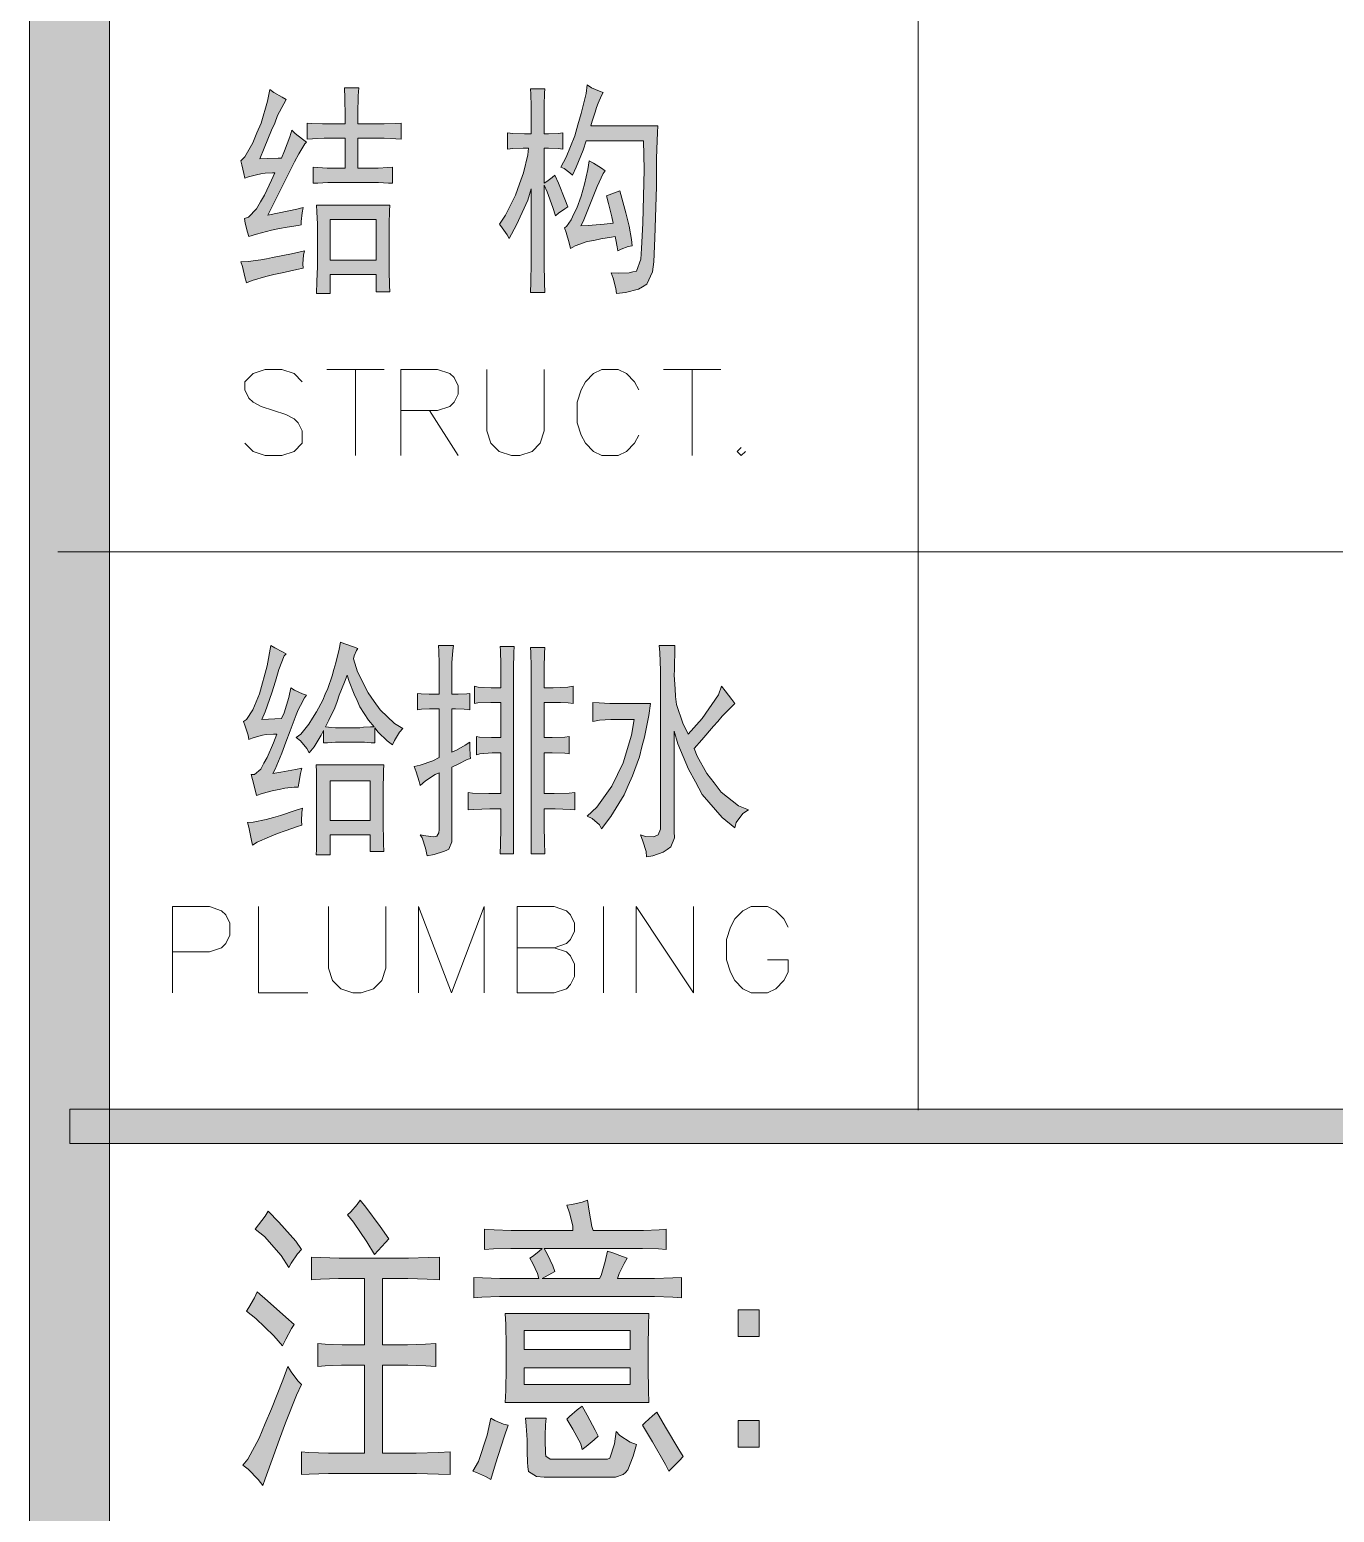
# Model space of a CAD drawing. Header units: millimetres. Extents: x 210 to 63265, y -7201 to 22496.
# Drawn here: x 60238 to 61052, y 15126 to 16051 of the extents above; entities that cross this region are included whole.
import ezdxf

# ---------------------------------------------------------------- set-up
doc = ezdxf.new("R2010")
doc.units = ezdxf.units.MM

msp = doc.modelspace()

# ---------------------------------------------------------------- hatches: boundary and pattern name
h = msp.add_hatch(color=0)
h.dxf.hatch_style = 2
h.paths.add_polyline_path([(60288.06, -6701.34), (60238.15, -6701.34), (60238.15, 21996.03), (60288.06, 21996.03)])
h = msp.add_hatch(color=0)
h.dxf.hatch_style = 2
h.paths.add_polyline_path([(60434.93, 15992.18), (60434.93, 15997.01), (60434.75, 16008.28), (60434.58, 16014.73), (60443.52, 16014.73), (60443.16, 16009.72), (60442.98, 15998.45), (60442.98, 15992.18), (60455.33, 15992.18), (60459.26, 15992.18), (60466.6, 15992.54), (60470, 15992.72), (60470, 15982.7), (60466.6, 15982.88), (60459.44, 15983.24), (60455.69, 15983.24), (60442.98, 15983.24), (60442.98, 15964.63), (60452.64, 15964.63), (60455.69, 15964.63), (60461.59, 15964.99), (60464.63, 15965.17), (60464.63, 15955.15), (60461.95, 15955.33), (60455.86, 15955.69), (60452.29, 15955.69), (60427.78, 15955.69), (60424.2, 15955.69), (60417.94, 15955.33), (60415.08, 15955.15), (60415.08, 15965.17), (60417.94, 15964.99), (60423.84, 15964.63), (60426.88, 15964.63), (60434.93, 15964.63), (60434.93, 15983.24), (60425.63, 15983.24), (60421.87, 15983.24), (60414.72, 15982.88), (60411.32, 15982.7), (60411.32, 15992.72), (60414, 15992.54), (60420.8, 15992.18), (60424.92, 15992.18)])
h = msp.add_hatch(color=0)
h.dxf.hatch_style = 2
h.paths.add_polyline_path([(60566.24, 15934.76), (60564.63, 15940.13), (60561.05, 15949.79), (60559.09, 15953.9), (60559.09, 15911.15), (60559.09, 15905.24), (60559.44, 15893.08), (60559.62, 15887), (60550.68, 15887), (60550.86, 15893.44), (60551.04, 15905.6), (60551.04, 15911.15), (60551.04, 15951.75), (60548.89, 15944.6), (60541.91, 15929.21), (60537.26, 15920.81), (60536.01, 15922.95), (60532.97, 15927.43), (60531.36, 15929.75), (60535.11, 15935.3), (60541.37, 15947.82), (60543.7, 15954.8), (60546.21, 15961.77), (60549.07, 15972.86), (60549.43, 15976.98), (60546.03, 15976.98), (60539.59, 15976.8), (60536.37, 15976.44), (60536.37, 15986.64), (60539.59, 15986.28), (60546.92, 15986.1), (60551.04, 15986.1), (60551.04, 15998.98), (60551.04, 16003.28), (60550.86, 16010.79), (60550.68, 16014.19), (60559.62, 16014.19), (60559.44, 16011.33), (60559.09, 16003.81), (60559.09, 15998.98), (60559.09, 15986.1), (60561.95, 15986.1), (60567.85, 15986.28), (60570.89, 15986.64), (60570.89, 15976.44), (60567.85, 15976.8), (60561.95, 15976.98), (60559.09, 15976.98), (60559.09, 15955.15), (60560.87, 15956.23), (60564.27, 15958.73), (60565.88, 15960.16), (60568.03, 15955.15), (60571.97, 15945.31), (60573.93, 15940.48), (60571.97, 15939.23), (60568.21, 15936.55)])
h = msp.add_hatch(color=0)
h.dxf.hatch_style = 2
h.paths.add_polyline_path([(60595.94, 16011.86), (60594.86, 16009.89), (60592.9, 16005.24), (60591.82, 16002.38), (60590.93, 15999.52), (60589.14, 15993.97), (60588.25, 15991.11), (60630.11, 15991.11), (60629.93, 15986.82), (60629.39, 15976.44), (60629.21, 15970.36), (60629.21, 15953.19), (60628.32, 15920.98), (60627.6, 15906.14), (60626.71, 15899.88), (60623.31, 15892.18), (60620.62, 15890.57), (60617.94, 15889.14), (60609.89, 15887), (60604.35, 15886.46), (60603.99, 15889.5), (60602.2, 15895.94), (60600.95, 15899.34), (60605.42, 15898.98), (60612.22, 15899.34), (60614.54, 15899.88), (60616.87, 15900.41), (60619.55, 15907.75), (60619.91, 15914.54), (60620.8, 15930.29), (60621.52, 15963.74), (60621.16, 15981.63), (60585.38, 15981.63), (60583.41, 15975.91), (60579.12, 15965.17), (60576.8, 15960.16), (60575.19, 15961.77), (60571.61, 15964.46), (60569.64, 15965.17), (60572.86, 15971.43), (60578.23, 15984.67), (60580.19, 15991.65), (60582.34, 15998.8), (60585.38, 16011.15), (60586.1, 16016.51), (60588.78, 16014.73), (60593.61, 16012.58)])
h = msp.add_hatch(color=0)
h.dxf.hatch_style = 2
h.paths.add_polyline_path([(60398.26, 16007.39), (60396.65, 16004.71), (60392.89, 15997.37), (60391.1, 15992.72), (60389.14, 15988.25), (60384.49, 15976.98), (60381.8, 15970.36), (60386.45, 15970.54), (60393.25, 15970.9), (60395.22, 15970.9), (60397.19, 15975.37), (60400.41, 15984.13), (60401.66, 15988.25), (60403.81, 15986.28), (60408.46, 15982.7), (60410.96, 15980.91), (60409.89, 15979.84), (60406.13, 15973.58), (60403.45, 15968.57), (60400.94, 15963.56), (60392.54, 15946.92), (60386.81, 15935.3), (60393.79, 15936.73), (60404.88, 15939.05), (60408.81, 15939.95), (60408.1, 15936.73), (60407.56, 15931.36), (60407.56, 15929.21), (60405.59, 15928.86), (60398.8, 15927.78), (60393.97, 15926.89), (60389.14, 15925.99), (60379.66, 15923.49), (60375, 15921.88), (60374.11, 15924.74), (60372.68, 15930.29), (60372.14, 15933.15), (60374.65, 15934.04), (60379.66, 15939.23), (60382.16, 15943.53), (60384.66, 15947.82), (60389.14, 15957.12), (60391.1, 15961.77), (60389.67, 15961.77), (60385.2, 15961.41), (60382.34, 15961.06), (60379.66, 15960.52), (60374.65, 15959.27), (60372.5, 15958.37), (60371.78, 15961.24), (60370.53, 15966.6), (60370, 15969.11), (60372.32, 15971.61), (60377.33, 15980.38), (60379.83, 15986.64), (60382.52, 15992.72), (60386.63, 16006.32), (60388.06, 16013.65), (60390.57, 16011.86), (60395.76, 16008.82)])
h = msp.add_hatch(color=0)
h.dxf.hatch_style = 2
h.paths.add_polyline_path([(60603.45, 15921.88), (60601.13, 15921.52), (60594.51, 15920.45), (60590.21, 15919.55), (60585.92, 15918.84), (60578.58, 15916.15), (60575.54, 15914.54), (60574.83, 15917.94), (60572.86, 15924.38), (60571.79, 15927.43), (60573.04, 15928.14), (60576.08, 15932.26), (60577.69, 15936.01), (60579.48, 15939.59), (60582.16, 15947.1), (60583.24, 15950.86), (60584.31, 15954.62), (60586.46, 15963.74), (60587.35, 15969.11), (60590.03, 15967.68), (60594.86, 15964.63), (60597.19, 15963.02), (60595.94, 15961.24), (60592.18, 15953.19), (60589.68, 15946.92), (60587.35, 15940.66), (60583.41, 15931.36), (60581.98, 15928.68), (60586.64, 15928.86), (60596.65, 15929.75), (60602.2, 15930.29), (60601.3, 15934.22), (60599.34, 15942.63), (60598.08, 15947.28), (60606.49, 15950.5), (60607.74, 15945.85), (60610.07, 15936.73), (60611.14, 15932.61), (60612.22, 15928.32), (60613.65, 15920.09), (60614.01, 15916.15), (60611.68, 15915.62), (60607.21, 15914.01), (60605.24, 15912.93), (60604.7, 15915.44), (60603.99, 15919.91)])
h = msp.add_hatch(color=0)
h.paths.add_polyline_path([(60462.84, 15941.56), (60462.66, 15937.98), (60462.48, 15929.75), (60462.48, 15925.28), (60462.48, 15906.14), (60462.48, 15900.77), (60462.66, 15891.47), (60462.84, 15887.53), (60454.43, 15887.53), (60454.43, 15898.27), (60425.63, 15898.27), (60425.63, 15886.46), (60417.22, 15886.46), (60417.4, 15893.79), (60417.76, 15903.27), (60417.76, 15905.6), (60417.76, 15926.35), (60417.76, 15929.75), (60417.4, 15937.26), (60417.22, 15941.56)])
h.paths.add_polyline_path([(60454.43, 15907.21), (60454.43, 15932.61), (60425.63, 15932.61), (60425.63, 15907.21)])
h = msp.add_hatch(color=0)
h.dxf.hatch_style = 2
h.paths.add_polyline_path([(60409.71, 15912.93), (60408.99, 15910.25), (60408.64, 15904.88), (60408.81, 15902.2), (60404.88, 15901.31), (60395.76, 15899.34), (60390.57, 15898.27), (60385.56, 15897.01), (60376.97, 15894.51), (60373.39, 15893.08), (60372.5, 15896.83), (60370.89, 15903.27), (60370, 15906.14), (60374.47, 15906.32), (60382.34, 15907.39), (60385.92, 15908.1), (60389.67, 15908.82), (60401.48, 15911.15)])
h = msp.add_hatch(color=0)
h.dxf.hatch_style = 2
h.paths.add_polyline_path([(60398.26, 15661.59), (60397.01, 15660.34), (60393.61, 15651.75), (60391.46, 15644.42), (60389.32, 15637.26), (60385.2, 15625.27), (60383.05, 15620.62), (60395.22, 15621.16), (60397.01, 15624.74), (60399.87, 15634.4), (60401.12, 15640.3), (60403.45, 15638.87), (60408.46, 15636.54), (60410.96, 15635.83), (60409.71, 15634.04), (60407.2, 15629.39), (60405.77, 15626.53), (60404.52, 15623.49), (60400.76, 15613.47), (60398.08, 15606.49), (60395.4, 15599.51), (60391.28, 15589.67), (60389.85, 15586.81), (60394.86, 15587.71), (60403.98, 15589.32), (60407.92, 15590.21), (60407.2, 15586.81), (60406.13, 15580.91), (60405.77, 15578.4), (60403.27, 15578.4), (60397.37, 15577.69), (60393.79, 15576.97), (60390.39, 15576.26), (60383.23, 15574.47), (60379.66, 15573.22), (60378.76, 15576.62), (60377.15, 15583.06), (60376.26, 15586.28), (60378.4, 15586.28), (60382.34, 15589.67), (60384.31, 15593.25), (60386.27, 15596.83), (60390.21, 15605.95), (60392.36, 15611.5), (60390.21, 15611.5), (60385.74, 15611.14), (60383.41, 15610.78), (60381.09, 15610.25), (60376.97, 15608.99), (60375, 15608.1), (60374.47, 15610.78), (60372.68, 15616.33), (60371.61, 15619.37), (60373.39, 15620.62), (60377.33, 15626.71), (60379.48, 15631.54), (60381.62, 15636.54), (60386.27, 15654.08), (60388.6, 15666.78), (60391.1, 15665.35), (60395.93, 15662.84)])
h = msp.add_hatch(color=0)
h.paths.add_polyline_path([(60442.98, 15664.99), (60442.09, 15663.56), (60440.66, 15660.34), (60440.12, 15658.37), (60442.8, 15650.32), (60449.42, 15637.26), (60453.18, 15631.89), (60456.94, 15626.53), (60465.88, 15618.12), (60470.89, 15614.9), (60468.92, 15612.75), (60465.88, 15607.56), (60464.63, 15604.88), (60461.23, 15607.38), (60455.69, 15612.75), (60453.54, 15615.43), (60453.54, 15605.95), (60451.21, 15606.13), (60447.1, 15606.49), (60445.13, 15606.49), (60431.53, 15606.49), (60429.03, 15606.49), (60424.02, 15606.13), (60421.52, 15605.95), (60421.52, 15613.82), (60420.09, 15610.78), (60415.61, 15603.63), (60412.57, 15599.69), (60411.14, 15602.55), (60407.2, 15607.38), (60404.52, 15609.35), (60407.38, 15611.5), (60412.39, 15617.58), (60414.72, 15621.34), (60417.04, 15625.27), (60420.98, 15632.61), (60422.59, 15636.37), (60424.2, 15639.94), (60426.88, 15647.81), (60427.96, 15651.75), (60429.21, 15655.86), (60431.18, 15664.45), (60432.07, 15668.92), (60434.75, 15667.85), (60440.3, 15665.88)])
h.paths.add_polyline_path([(60453.18, 15615.97), (60449.6, 15620.27), (60444.24, 15628.49), (60442.45, 15632.43), (60440.66, 15636.37), (60437.44, 15644.24), (60436.19, 15648.17), (60434.58, 15643.88), (60431.36, 15635.83), (60429.92, 15631.89), (60428.49, 15627.96), (60424.92, 15620.09), (60422.77, 15615.97), (60424.56, 15615.79), (60429.03, 15615.43), (60431.53, 15615.43), (60444.24, 15615.43), (60446.38, 15615.79), (60450.85, 15615.97)])
h = msp.add_hatch(color=0)
h.dxf.hatch_style = 2
h.paths.add_polyline_path([(60478.05, 15591.28), (60481.8, 15592.18), (60489.67, 15594.86), (60493.61, 15596.83), (60493.61, 15627.24), (60490.39, 15627.24), (60487.71, 15627.24), (60482.7, 15627.06), (60480.19, 15626.71), (60480.19, 15636.9), (60482.34, 15636.54), (60487.35, 15636.37), (60490.39, 15636.37), (60493.61, 15636.37), (60493.61, 15651.57), (60493.61, 15655.51), (60493.43, 15663.02), (60493.25, 15666.78), (60502.56, 15666.78), (60502.2, 15663.56), (60501.66, 15656.04), (60501.66, 15651.57), (60501.66, 15636.37), (60505.6, 15636.37), (60510.96, 15636.54), (60512.75, 15636.9), (60512.75, 15626.71), (60509.35, 15627.06), (60503.81, 15627.24), (60501.66, 15627.24), (60501.66, 15600.23), (60504.52, 15601.48), (60509.89, 15604.52), (60512.75, 15606.49), (60512.75, 15603.09), (60512.93, 15598.08), (60513.11, 15596.29), (60511.14, 15595.58), (60505.6, 15592.72), (60501.66, 15590.75), (60501.66, 15547.99), (60501.48, 15544.24), (60499.69, 15539.76), (60498.08, 15538.87), (60496.47, 15538.15), (60490.57, 15536.36), (60486.1, 15535.47), (60485.2, 15540.3), (60483.06, 15546.74), (60481.8, 15548.53), (60485.38, 15547.99), (60490.03, 15547.46), (60491.11, 15547.63), (60492.18, 15547.81), (60493.43, 15549.96), (60493.61, 15551.93), (60493.61, 15587.35), (60491.11, 15586.28), (60485.2, 15582.34), (60481.8, 15579.48), (60481.27, 15581.98), (60479.3, 15587.89)])
h = msp.add_hatch(color=0)
h.dxf.hatch_style = 2
h.paths.add_polyline_path([(60532.07, 15648.17), (60532.07, 15654.61), (60531.89, 15663.56), (60531.71, 15666.24), (60540.48, 15666.24), (60540.3, 15662.31), (60540.12, 15652.11), (60540.12, 15645.85), (60540.12, 15536.72), (60531.71, 15536.72), (60531.89, 15542.8), (60532.07, 15552.64), (60532.07, 15556.4), (60532.07, 15564.81), (60525.27, 15564.81), (60515.26, 15564.45), (60511.86, 15564.27), (60511.86, 15575.01), (60514.54, 15574.65), (60524.74, 15574.47), (60532.07, 15574.47), (60532.07, 15599.69), (60526.71, 15599.69), (60519.01, 15599.16), (60516.87, 15598.62), (60516.87, 15609.89), (60518.83, 15609.53), (60526.35, 15609.35), (60532.07, 15609.35), (60532.07, 15631.18), (60525.99, 15631.18), (60517.76, 15631), (60515.61, 15630.64), (60515.61, 15641.37), (60517.94, 15640.84), (60526.17, 15640.3), (60532.07, 15640.3)])
h = msp.add_hatch(color=0)
h.dxf.hatch_style = 2
h.paths.add_polyline_path([(60559.62, 15665.53), (60559.44, 15661.95), (60559.09, 15652.64), (60559.09, 15647.1), (60559.09, 15640.3), (60564.81, 15640.3), (60573.93, 15640.84), (60577.33, 15641.37), (60577.33, 15630.64), (60574.11, 15631), (60569.28, 15631.18), (60567.67, 15631.18), (60559.09, 15631.18), (60559.09, 15609.35), (60564.27, 15609.35), (60571.97, 15609.53), (60574.83, 15609.89), (60574.83, 15599.16), (60571.97, 15599.51), (60564.27, 15599.69), (60559.09, 15599.69), (60559.09, 15574.47), (60565.35, 15574.47), (60574.83, 15574.65), (60578.23, 15575.01), (60578.23, 15564.27), (60575.54, 15564.45), (60566.06, 15564.81), (60559.09, 15564.81), (60559.09, 15556.4), (60559.09, 15554.07), (60559.44, 15544.24), (60559.62, 15536.72), (60551.04, 15536.72), (60551.04, 15647.1), (60551.04, 15653.18), (60550.86, 15662.48), (60550.68, 15665.53)])
h = msp.add_hatch(color=0)
h.dxf.hatch_style = 2
h.paths.add_polyline_path([(60640.66, 15666.78), (60640.66, 15662.48), (60640.48, 15654.97), (60640.48, 15651.57), (60640.3, 15648.17), (60640.84, 15639.76), (60641.2, 15634.93), (60641.73, 15629.93), (60645.67, 15618.3), (60649.07, 15611.5), (60657.83, 15621.16), (60668.03, 15636.01), (60669.82, 15641.37), (60672.15, 15638.51), (60676.26, 15633.15), (60678.23, 15630.64), (60675.55, 15628.14), (60670.18, 15622.59), (60667.49, 15619.37), (60664.81, 15616.33), (60657.48, 15607.92), (60652.83, 15602.55), (60654.61, 15597.72), (60660.7, 15586.99), (60665.17, 15581.09), (60669.64, 15575.18), (60680.38, 15566.78), (60686.64, 15564.27), (60683.06, 15561.95), (60678.94, 15556.4), (60678.23, 15553), (60670.18, 15559.44), (60657.83, 15573.75), (60653.54, 15581.62), (60649.25, 15589.67), (60642.63, 15605.42), (60640.3, 15613.29), (60640.3, 15550.68), (60640.48, 15546.74), (60638.16, 15541.19), (60635.83, 15539.41), (60633.33, 15537.8), (60626.89, 15535.47), (60622.95, 15534.93), (60622.77, 15538.15), (60620.8, 15544.77), (60619.19, 15548.53), (60622.41, 15547.63), (60627.42, 15547.28), (60628.85, 15547.99), (60630.29, 15548.53), (60631.72, 15552.11), (60631.72, 15555.33), (60631.72, 15644.24), (60631.72, 15651.21), (60631.36, 15662.48), (60631, 15666.78)])
h = msp.add_hatch(color=0)
h.dxf.hatch_style = 2
h.paths.add_polyline_path([(60625.45, 15630.64), (60624.38, 15623.13), (60621.7, 15609.53), (60620.09, 15603.45), (60618.66, 15597.37), (60614.36, 15585.38), (60611.68, 15579.48), (60609, 15573.57), (60600.77, 15559.98), (60595.04, 15552.46), (60593.61, 15554.97), (60589.14, 15558.9), (60586.1, 15560.34), (60592, 15565.88), (60601.48, 15578.94), (60604.88, 15586.28), (60608.46, 15593.61), (60613.65, 15610.78), (60615.26, 15620.62), (60603.99, 15620.62), (60600.77, 15620.62), (60593.61, 15620.09), (60589.5, 15619.37), (60589.5, 15631.18), (60593.43, 15631), (60600.23, 15630.64), (60603.45, 15630.64)])
h = msp.add_hatch(color=0)
h.paths.add_polyline_path([(60450.68, 15538.33), (60450.68, 15548.53), (60425.63, 15548.53), (60425.63, 15536.19), (60416.87, 15536.19), (60417.04, 15539.41), (60417.22, 15553), (60417.22, 15563.2), (60417.22, 15573.22), (60417.04, 15587.89), (60416.87, 15592.36), (60459.08, 15592.36), (60458.91, 15588.78), (60458.73, 15575.72), (60458.73, 15566.6), (60458.73, 15557.29), (60458.91, 15543.16), (60459.08, 15538.33)])
h.paths.add_polyline_path([(60450.68, 15557.47), (60450.68, 15582.34), (60425.63, 15582.34), (60425.63, 15557.47)])
h = msp.add_hatch(color=0)
h.dxf.hatch_style = 2
h.paths.add_polyline_path([(60374.11, 15556.4), (60377.69, 15556.58), (60385.74, 15558.19), (60390.21, 15559.44), (60394.68, 15560.69), (60403.81, 15563.73), (60408.46, 15565.34), (60407.92, 15562.48), (60407.74, 15557.29), (60407.92, 15554.61), (60405.24, 15553.9), (60397.54, 15551.21), (60392.71, 15549.42), (60387.88, 15547.46), (60380.01, 15544.06), (60377.15, 15542.27), (60376.44, 15546.2), (60375, 15553.36)])
h = msp.add_hatch(color=0)
h.dxf.hatch_style = 2
h.paths.add_polyline_path([(60263.2, 15356.04), (60263.2, 15377.51), (62765.02, 15377.51), (62765.02, 15356.04)])
h = msp.add_hatch(color=0)
h.dxf.hatch_style = 2
h.paths.add_polyline_path([(60436.54, 15311.5), (60438.51, 15313.46), (60442.45, 15317.94), (60444.41, 15320.62), (60447.99, 15316.33), (60456.94, 15304.34), (60462.3, 15296.47), (60460.16, 15294.32), (60455.69, 15289.31), (60453.36, 15286.81), (60448.53, 15294.68), (60440.12, 15307.02)])
h = msp.add_hatch(color=0)
h.dxf.hatch_style = 2
h.paths.add_polyline_path([(60543.52, 15290.56), (60538.33, 15290.56), (60527.6, 15290.21), (60522.05, 15289.85), (60522.05, 15302.55), (60527.96, 15302.19), (60538.69, 15301.83), (60543.52, 15301.83), (60577.15, 15301.83), (60576.97, 15304.7), (60575.01, 15312.75), (60573.22, 15317.58), (60576.44, 15317.94), (60582.88, 15319.37), (60586.28, 15320.62), (60587.35, 15313.82), (60588.96, 15304.34), (60589.68, 15301.83), (60615.44, 15301.83), (60621.16, 15301.83), (60631, 15302.19), (60635.29, 15302.55), (60635.29, 15289.85), (60630.46, 15290.21), (60620.62, 15290.56), (60615.44, 15290.56), (60559.26, 15290.56), (60561.23, 15286.81), (60564.63, 15279.65), (60565.88, 15276.25), (60558.01, 15271.78), (60593.61, 15271.78), (60594.69, 15273.57), (60597.19, 15282.34), (60598.62, 15288.95), (60602.02, 15287.88), (60608.1, 15285.56), (60610.96, 15284.48), (60609, 15281.08), (60605.96, 15274.82), (60604.88, 15271.78), (60621.7, 15271.78), (60627.96, 15271.78), (60639.41, 15272.14), (60644.78, 15272.5), (60644.78, 15259.79), (60639.41, 15260.15), (60627.96, 15260.51), (60621.7, 15260.51), (60537.26, 15260.51), (60531.36, 15260.51), (60520.27, 15260.15), (60515.26, 15259.79), (60515.26, 15272.5), (60520.62, 15272.14), (60531.54, 15271.78), (60537.26, 15271.78), (60555.87, 15271.78), (60554.97, 15274.82), (60552.11, 15281.08), (60550.14, 15284.48), (60551.93, 15285.56), (60555.87, 15288.6), (60558.01, 15290.56)])
h = msp.add_hatch(color=0)
h.dxf.hatch_style = 2
h.paths.add_polyline_path([(60386.99, 15313.82), (60393.61, 15307.02), (60404.16, 15295.04), (60407.74, 15289.85), (60405.24, 15287.17), (60401.3, 15281.44), (60399.87, 15278.58), (60395.04, 15286.09), (60384.66, 15298.08), (60378.94, 15302.55), (60380.91, 15305.23), (60385.02, 15310.78)])
h = msp.add_hatch(color=0)
h.dxf.hatch_style = 2
h.paths.add_polyline_path([(60469.1, 15284.48), (60474.47, 15284.48), (60486.81, 15284.84), (60493.97, 15285.2), (60493.97, 15271.07), (60486.28, 15271.42), (60474.11, 15271.78), (60469.64, 15271.78), (60458.37, 15271.78), (60458.37, 15230.46), (60469.1, 15230.46), (60473.93, 15230.46), (60485.2, 15230.81), (60491.64, 15231.17), (60491.64, 15216.86), (60485.38, 15217.4), (60474.11, 15217.75), (60469.1, 15217.75), (60458.37, 15217.75), (60458.37, 15162.83), (60472.5, 15162.83), (60479.3, 15162.83), (60493.25, 15163.19), (60500.59, 15163.55), (60500.59, 15149.42), (60493.25, 15149.78), (60479.48, 15150.13), (60473.04, 15150.13), (60431.89, 15150.13), (60424.56, 15150.13), (60412.57, 15149.78), (60407.74, 15149.42), (60407.74, 15163.55), (60412.21, 15163.19), (60424.56, 15162.83), (60432.43, 15162.83), (60447.1, 15162.83), (60447.1, 15217.75), (60438.15, 15217.75), (60432.79, 15217.75), (60422.59, 15217.4), (60417.94, 15216.86), (60417.94, 15231.17), (60422.59, 15230.81), (60433.14, 15230.46), (60438.69, 15230.46), (60447.1, 15230.46), (60447.1, 15271.78), (60436.54, 15271.78), (60430.82, 15271.78), (60419.55, 15271.42), (60414, 15271.07), (60414, 15285.2), (60419.55, 15284.84), (60431.18, 15284.48), (60437.08, 15284.48)])
h = msp.add_hatch(color=0)
h.dxf.hatch_style = 2
h.paths.add_polyline_path([(60380.19, 15263.55), (60386.63, 15257.83), (60398.08, 15247.63), (60403.27, 15243.16), (60401.48, 15240.65), (60397.9, 15233.86), (60395.93, 15229.74), (60390.57, 15236), (60379.3, 15246.91), (60373.39, 15251.39), (60375, 15253.71), (60378.4, 15259.79)])
h = msp.add_hatch(color=0)
h.paths.add_polyline_path([(60624.56, 15249.96), (60624.2, 15242.8), (60624.02, 15229.03), (60624.02, 15222.23), (60624.02, 15215.79), (60624.2, 15201.83), (60624.56, 15194.5), (60534.93, 15194.5), (60535.29, 15201.83), (60535.47, 15216.14), (60535.47, 15222.94), (60535.47, 15229.74), (60535.29, 15243.16), (60534.93, 15249.96)])
h.paths.add_polyline_path([(60612.75, 15227.42), (60612.75, 15239.4), (60546.74, 15239.4), (60546.74, 15227.42)])
h.paths.add_polyline_path([(60612.75, 15205.59), (60612.75, 15216.14), (60546.74, 15216.14), (60546.74, 15205.59)])
h = msp.add_hatch(color=0)
h.dxf.hatch_style = 2
h.paths.add_polyline_path([(60693.26, 15235.64), (60680.2, 15235.64), (60680.2, 15252.28), (60693.26, 15252.28)])
h = msp.add_hatch(color=0)
h.dxf.hatch_style = 2
h.paths.add_polyline_path([(60407.74, 15205.59), (60404.7, 15198.97), (60397.72, 15181.8), (60393.97, 15171.6), (60390.21, 15161.22), (60385.02, 15146.73), (60383.59, 15142.62), (60380.73, 15146.38), (60374.47, 15152.82), (60371.07, 15155.32), (60374.29, 15159.08), (60381.27, 15172.14), (60385.2, 15181.26), (60389.14, 15190.56), (60396.11, 15208.27), (60399.33, 15216.86), (60401.3, 15213.64), (60405.42, 15207.92)])
h = msp.add_hatch(color=0)
h.dxf.hatch_style = 2
h.paths.add_polyline_path([(60582.88, 15192.17), (60585.92, 15186.45), (60590.93, 15177.15), (60592.9, 15173.39), (60590.39, 15171.06), (60585.38, 15166.95), (60582.88, 15165.16), (60581.98, 15168.56), (60577.15, 15177.86), (60573.22, 15183.94), (60575.01, 15185.73), (60579.84, 15189.85)])
h = msp.add_hatch(color=0)
h.dxf.hatch_style = 2
h.paths.add_polyline_path([(60536.72, 15180.19), (60534.22, 15173.03), (60528.85, 15156.22), (60525.99, 15146.38), (60522.59, 15148.17), (60517.05, 15150.85), (60514.72, 15151.56), (60518.12, 15157.65), (60523.66, 15174.1), (60525.99, 15184.66), (60528.49, 15183.23), (60533.86, 15180.9)])
h = msp.add_hatch(color=0)
h.dxf.hatch_style = 2
h.paths.add_polyline_path([(60560.34, 15184.66), (60559.98, 15180.55), (60559.8, 15173.75), (60559.8, 15171.06), (60559.8, 15168.92), (60559.98, 15164.8), (60559.98, 15162.83), (60560.16, 15161.05), (60562.84, 15159.08), (60565.35, 15159.08), (60598.62, 15159.08), (60600.23, 15159.79), (60603.09, 15168.56), (60604.17, 15176.43), (60606.49, 15173.75), (60612.75, 15169.63), (60616.69, 15168.2), (60614.72, 15161.05), (60611.32, 15152.46), (60609.89, 15150.85), (60608.46, 15149.42), (60603.63, 15147.81), (60600.23, 15147.81), (60559.26, 15147.81), (60554.43, 15148.17), (60549.43, 15151.39), (60549.07, 15154.25), (60548.71, 15157.11), (60548.53, 15163.55), (60548.53, 15167.31), (60548.53, 15171.06), (60547.99, 15179.83), (60547.46, 15184.66)])
h = msp.add_hatch(color=0)
h.dxf.hatch_style = 2
h.paths.add_polyline_path([(60629.57, 15188.42), (60634.94, 15179.11), (60643.17, 15165.16), (60645.85, 15160.69), (60643.34, 15158), (60638.87, 15153.53), (60636.9, 15151.56), (60634.94, 15155.68), (60626.71, 15169.99), (60620.62, 15180.19), (60622.23, 15181.98), (60626.71, 15186.09)])
h = msp.add_hatch(color=0)
h.dxf.hatch_style = 2
h.paths.add_polyline_path([(60693.26, 15166.59), (60680.2, 15166.59), (60680.2, 15183.23), (60693.26, 15183.23)])

# ---------------------------------------------------------------- linework, layer by layer
at = {"color": 0, "lineweight": 0}
for points in [[(60288.06, -6701.34), (60238.15, -6701.34), (60238.15, 21996.03), (60288.06, 21996.03)], [(60434.93, 15992.18), (60434.93, 15997.01), (60434.75, 16008.28), (60434.58, 16014.73), (60443.52, 16014.73), (60443.16, 16009.72), (60442.98, 15998.45), (60442.98, 15992.18), (60455.33, 15992.18), (60459.26, 15992.18), (60466.6, 15992.54), (60470, 15992.72), (60470, 15982.7), (60466.6, 15982.88), (60459.44, 15983.24), (60455.69, 15983.24), (60442.98, 15983.24), (60442.98, 15964.63), (60452.64, 15964.63), (60455.69, 15964.63), (60461.59, 15964.99), (60464.63, 15965.17), (60464.63, 15955.15), (60461.95, 15955.33), (60455.86, 15955.69), (60452.29, 15955.69), (60427.78, 15955.69), (60424.2, 15955.69), (60417.94, 15955.33), (60415.08, 15955.15), (60415.08, 15965.17), (60417.94, 15964.99), (60423.84, 15964.63), (60426.88, 15964.63), (60434.93, 15964.63), (60434.93, 15983.24), (60425.63, 15983.24), (60421.87, 15983.24), (60414.72, 15982.88), (60411.32, 15982.7), (60411.32, 15992.72), (60414, 15992.54), (60420.8, 15992.18), (60424.92, 15992.18)], [(60566.24, 15934.76), (60564.63, 15940.13), (60561.05, 15949.79), (60559.09, 15953.9), (60559.09, 15911.15), (60559.09, 15905.24), (60559.44, 15893.08), (60559.62, 15887), (60550.68, 15887), (60550.86, 15893.44), (60551.04, 15905.6), (60551.04, 15911.15), (60551.04, 15951.75), (60548.89, 15944.6), (60541.91, 15929.21), (60537.26, 15920.81), (60536.01, 15922.95), (60532.97, 15927.43), (60531.36, 15929.75), (60535.11, 15935.3), (60541.37, 15947.82), (60543.7, 15954.8), (60546.21, 15961.77), (60549.07, 15972.86), (60549.43, 15976.98), (60546.03, 15976.98), (60539.59, 15976.8), (60536.37, 15976.44), (60536.37, 15986.64), (60539.59, 15986.28), (60546.92, 15986.1), (60551.04, 15986.1), (60551.04, 15998.98), (60551.04, 16003.28), (60550.86, 16010.79), (60550.68, 16014.19), (60559.62, 16014.19), (60559.44, 16011.33), (60559.09, 16003.81), (60559.09, 15998.98), (60559.09, 15986.1), (60561.95, 15986.1), (60567.85, 15986.28), (60570.89, 15986.64), (60570.89, 15976.44), (60567.85, 15976.8), (60561.95, 15976.98), (60559.09, 15976.98), (60559.09, 15955.15), (60560.87, 15956.23), (60564.27, 15958.73), (60565.88, 15960.16), (60568.03, 15955.15), (60571.97, 15945.31), (60573.93, 15940.48), (60571.97, 15939.23), (60568.21, 15936.55)], [(60595.94, 16011.86), (60594.86, 16009.89), (60592.9, 16005.24), (60591.82, 16002.38), (60590.93, 15999.52), (60589.14, 15993.97), (60588.25, 15991.11), (60630.11, 15991.11), (60629.93, 15986.82), (60629.39, 15976.44), (60629.21, 15970.36), (60629.21, 15953.19), (60628.32, 15920.98), (60627.6, 15906.14), (60626.71, 15899.88), (60623.31, 15892.18), (60620.62, 15890.57), (60617.94, 15889.14), (60609.89, 15887), (60604.35, 15886.46), (60603.99, 15889.5), (60602.2, 15895.94), (60600.95, 15899.34), (60605.42, 15898.98), (60612.22, 15899.34), (60614.54, 15899.88), (60616.87, 15900.41), (60619.55, 15907.75), (60619.91, 15914.54), (60620.8, 15930.29), (60621.52, 15963.74), (60621.16, 15981.63), (60585.38, 15981.63), (60583.41, 15975.91), (60579.12, 15965.17), (60576.8, 15960.16), (60575.19, 15961.77), (60571.61, 15964.46), (60569.64, 15965.17), (60572.86, 15971.43), (60578.23, 15984.67), (60580.19, 15991.65), (60582.34, 15998.8), (60585.38, 16011.15), (60586.1, 16016.51), (60588.78, 16014.73), (60593.61, 16012.58)], [(60398.26, 16007.39), (60396.65, 16004.71), (60392.89, 15997.37), (60391.1, 15992.72), (60389.14, 15988.25), (60384.49, 15976.98), (60381.8, 15970.36), (60386.45, 15970.54), (60393.25, 15970.9), (60395.22, 15970.9), (60397.19, 15975.37), (60400.41, 15984.13), (60401.66, 15988.25), (60403.81, 15986.28), (60408.46, 15982.7), (60410.96, 15980.91), (60409.89, 15979.84), (60406.13, 15973.58), (60403.45, 15968.57), (60400.94, 15963.56), (60392.54, 15946.92), (60386.81, 15935.3), (60393.79, 15936.73), (60404.88, 15939.05), (60408.81, 15939.95), (60408.1, 15936.73), (60407.56, 15931.36), (60407.56, 15929.21), (60405.59, 15928.86), (60398.8, 15927.78), (60393.97, 15926.89), (60389.14, 15925.99), (60379.66, 15923.49), (60375, 15921.88), (60374.11, 15924.74), (60372.68, 15930.29), (60372.14, 15933.15), (60374.65, 15934.04), (60379.66, 15939.23), (60382.16, 15943.53), (60384.66, 15947.82), (60389.14, 15957.12), (60391.1, 15961.77), (60389.67, 15961.77), (60385.2, 15961.41), (60382.34, 15961.06), (60379.66, 15960.52), (60374.65, 15959.27), (60372.5, 15958.37), (60371.78, 15961.24), (60370.53, 15966.6), (60370, 15969.11), (60372.32, 15971.61), (60377.33, 15980.38), (60379.83, 15986.64), (60382.52, 15992.72), (60386.63, 16006.32), (60388.06, 16013.65), (60390.57, 16011.86), (60395.76, 16008.82)], [(60603.45, 15921.88), (60601.13, 15921.52), (60594.51, 15920.45), (60590.21, 15919.55), (60585.92, 15918.84), (60578.58, 15916.15), (60575.54, 15914.54), (60574.83, 15917.94), (60572.86, 15924.38), (60571.79, 15927.43), (60573.04, 15928.14), (60576.08, 15932.26), (60577.69, 15936.01), (60579.48, 15939.59), (60582.16, 15947.1), (60583.24, 15950.86), (60584.31, 15954.62), (60586.46, 15963.74), (60587.35, 15969.11), (60590.03, 15967.68), (60594.86, 15964.63), (60597.19, 15963.02), (60595.94, 15961.24), (60592.18, 15953.19), (60589.68, 15946.92), (60587.35, 15940.66), (60583.41, 15931.36), (60581.98, 15928.68), (60586.64, 15928.86), (60596.65, 15929.75), (60602.2, 15930.29), (60601.3, 15934.22), (60599.34, 15942.63), (60598.08, 15947.28), (60606.49, 15950.5), (60607.74, 15945.85), (60610.07, 15936.73), (60611.14, 15932.61), (60612.22, 15928.32), (60613.65, 15920.09), (60614.01, 15916.15), (60611.68, 15915.62), (60607.21, 15914.01), (60605.24, 15912.93), (60604.7, 15915.44), (60603.99, 15919.91)], [(60462.84, 15941.56), (60462.66, 15937.98), (60462.48, 15929.75), (60462.48, 15925.28), (60462.48, 15906.14), (60462.48, 15900.77), (60462.66, 15891.47), (60462.84, 15887.53), (60454.43, 15887.53), (60454.43, 15898.27), (60425.63, 15898.27), (60425.63, 15886.46), (60417.22, 15886.46), (60417.4, 15893.79), (60417.76, 15903.27), (60417.76, 15905.6), (60417.76, 15926.35), (60417.76, 15929.75), (60417.4, 15937.26), (60417.22, 15941.56)], [(60454.43, 15907.21), (60454.43, 15932.61), (60425.63, 15932.61), (60425.63, 15907.21)], [(60409.71, 15912.93), (60408.99, 15910.25), (60408.64, 15904.88), (60408.81, 15902.2), (60404.88, 15901.31), (60395.76, 15899.34), (60390.57, 15898.27), (60385.56, 15897.01), (60376.97, 15894.51), (60373.39, 15893.08), (60372.5, 15896.83), (60370.89, 15903.27), (60370, 15906.14), (60374.47, 15906.32), (60382.34, 15907.39), (60385.92, 15908.1), (60389.67, 15908.82), (60401.48, 15911.15)], [(60398.26, 15661.59), (60397.01, 15660.34), (60393.61, 15651.75), (60391.46, 15644.42), (60389.32, 15637.26), (60385.2, 15625.27), (60383.05, 15620.62), (60395.22, 15621.16), (60397.01, 15624.74), (60399.87, 15634.4), (60401.12, 15640.3), (60403.45, 15638.87), (60408.46, 15636.54), (60410.96, 15635.83), (60409.71, 15634.04), (60407.2, 15629.39), (60405.77, 15626.53), (60404.52, 15623.49), (60400.76, 15613.47), (60398.08, 15606.49), (60395.4, 15599.51), (60391.28, 15589.67), (60389.85, 15586.81), (60394.86, 15587.71), (60403.98, 15589.32), (60407.92, 15590.21), (60407.2, 15586.81), (60406.13, 15580.91), (60405.77, 15578.4), (60403.27, 15578.4), (60397.37, 15577.69), (60393.79, 15576.97), (60390.39, 15576.26), (60383.23, 15574.47), (60379.66, 15573.22), (60378.76, 15576.62), (60377.15, 15583.06), (60376.26, 15586.28), (60378.4, 15586.28), (60382.34, 15589.67), (60384.31, 15593.25), (60386.27, 15596.83), (60390.21, 15605.95), (60392.36, 15611.5), (60390.21, 15611.5), (60385.74, 15611.14), (60383.41, 15610.78), (60381.09, 15610.25), (60376.97, 15608.99), (60375, 15608.1), (60374.47, 15610.78), (60372.68, 15616.33), (60371.61, 15619.37), (60373.39, 15620.62), (60377.33, 15626.71), (60379.48, 15631.54), (60381.62, 15636.54), (60386.27, 15654.08), (60388.6, 15666.78), (60391.1, 15665.35), (60395.93, 15662.84)], [(60442.98, 15664.99), (60442.09, 15663.56), (60440.66, 15660.34), (60440.12, 15658.37), (60442.8, 15650.32), (60449.42, 15637.26), (60453.18, 15631.89), (60456.94, 15626.53), (60465.88, 15618.12), (60470.89, 15614.9), (60468.92, 15612.75), (60465.88, 15607.56), (60464.63, 15604.88), (60461.23, 15607.38), (60455.69, 15612.75), (60453.54, 15615.43), (60453.54, 15605.95), (60451.21, 15606.13), (60447.1, 15606.49), (60445.13, 15606.49), (60431.53, 15606.49), (60429.03, 15606.49), (60424.02, 15606.13), (60421.52, 15605.95), (60421.52, 15613.82), (60420.09, 15610.78), (60415.61, 15603.63), (60412.57, 15599.69), (60411.14, 15602.55), (60407.2, 15607.38), (60404.52, 15609.35), (60407.38, 15611.5), (60412.39, 15617.58), (60414.72, 15621.34), (60417.04, 15625.27), (60420.98, 15632.61), (60422.59, 15636.37), (60424.2, 15639.94), (60426.88, 15647.81), (60427.96, 15651.75), (60429.21, 15655.86), (60431.18, 15664.45), (60432.07, 15668.92), (60434.75, 15667.85), (60440.3, 15665.88)], [(60478.05, 15591.28), (60481.8, 15592.18), (60489.67, 15594.86), (60493.61, 15596.83), (60493.61, 15627.24), (60490.39, 15627.24), (60487.71, 15627.24), (60482.7, 15627.06), (60480.19, 15626.71), (60480.19, 15636.9), (60482.34, 15636.54), (60487.35, 15636.37), (60490.39, 15636.37), (60493.61, 15636.37), (60493.61, 15651.57), (60493.61, 15655.51), (60493.43, 15663.02), (60493.25, 15666.78), (60502.56, 15666.78), (60502.2, 15663.56), (60501.66, 15656.04), (60501.66, 15651.57), (60501.66, 15636.37), (60505.6, 15636.37), (60510.96, 15636.54), (60512.75, 15636.9), (60512.75, 15626.71), (60509.35, 15627.06), (60503.81, 15627.24), (60501.66, 15627.24), (60501.66, 15600.23), (60504.52, 15601.48), (60509.89, 15604.52), (60512.75, 15606.49), (60512.75, 15603.09), (60512.93, 15598.08), (60513.11, 15596.29), (60511.14, 15595.58), (60505.6, 15592.72), (60501.66, 15590.75), (60501.66, 15547.99), (60501.48, 15544.24), (60499.69, 15539.76), (60498.08, 15538.87), (60496.47, 15538.15), (60490.57, 15536.36), (60486.1, 15535.47), (60485.2, 15540.3), (60483.06, 15546.74), (60481.8, 15548.53), (60485.38, 15547.99), (60490.03, 15547.46), (60491.11, 15547.63), (60492.18, 15547.81), (60493.43, 15549.96), (60493.61, 15551.93), (60493.61, 15587.35), (60491.11, 15586.28), (60485.2, 15582.34), (60481.8, 15579.48), (60481.27, 15581.98), (60479.3, 15587.89)], [(60532.07, 15648.17), (60532.07, 15654.61), (60531.89, 15663.56), (60531.71, 15666.24), (60540.48, 15666.24), (60540.3, 15662.31), (60540.12, 15652.11), (60540.12, 15645.85), (60540.12, 15536.72), (60531.71, 15536.72), (60531.89, 15542.8), (60532.07, 15552.64), (60532.07, 15556.4), (60532.07, 15564.81), (60525.27, 15564.81), (60515.26, 15564.45), (60511.86, 15564.27), (60511.86, 15575.01), (60514.54, 15574.65), (60524.74, 15574.47), (60532.07, 15574.47), (60532.07, 15599.69), (60526.71, 15599.69), (60519.01, 15599.16), (60516.87, 15598.62), (60516.87, 15609.89), (60518.83, 15609.53), (60526.35, 15609.35), (60532.07, 15609.35), (60532.07, 15631.18), (60525.99, 15631.18), (60517.76, 15631), (60515.61, 15630.64), (60515.61, 15641.37), (60517.94, 15640.84), (60526.17, 15640.3), (60532.07, 15640.3)], [(60559.62, 15665.53), (60559.44, 15661.95), (60559.09, 15652.64), (60559.09, 15647.1), (60559.09, 15640.3), (60564.81, 15640.3), (60573.93, 15640.84), (60577.33, 15641.37), (60577.33, 15630.64), (60574.11, 15631), (60569.28, 15631.18), (60567.67, 15631.18), (60559.09, 15631.18), (60559.09, 15609.35), (60564.27, 15609.35), (60571.97, 15609.53), (60574.83, 15609.89), (60574.83, 15599.16), (60571.97, 15599.51), (60564.27, 15599.69), (60559.09, 15599.69), (60559.09, 15574.47), (60565.35, 15574.47), (60574.83, 15574.65), (60578.23, 15575.01), (60578.23, 15564.27), (60575.54, 15564.45), (60566.06, 15564.81), (60559.09, 15564.81), (60559.09, 15556.4), (60559.09, 15554.07), (60559.44, 15544.24), (60559.62, 15536.72), (60551.04, 15536.72), (60551.04, 15647.1), (60551.04, 15653.18), (60550.86, 15662.48), (60550.68, 15665.53)], [(60640.66, 15666.78), (60640.66, 15662.48), (60640.48, 15654.97), (60640.48, 15651.57), (60640.3, 15648.17), (60640.84, 15639.76), (60641.2, 15634.93), (60641.73, 15629.93), (60645.67, 15618.3), (60649.07, 15611.5), (60657.83, 15621.16), (60668.03, 15636.01), (60669.82, 15641.37), (60672.15, 15638.51), (60676.26, 15633.15), (60678.23, 15630.64), (60675.55, 15628.14), (60670.18, 15622.59), (60667.49, 15619.37), (60664.81, 15616.33), (60657.48, 15607.92), (60652.83, 15602.55), (60654.61, 15597.72), (60660.7, 15586.99), (60665.17, 15581.09), (60669.64, 15575.18), (60680.38, 15566.78), (60686.64, 15564.27), (60683.06, 15561.95), (60678.94, 15556.4), (60678.23, 15553), (60670.18, 15559.44), (60657.83, 15573.75), (60653.54, 15581.62), (60649.25, 15589.67), (60642.63, 15605.42), (60640.3, 15613.29), (60640.3, 15550.68), (60640.48, 15546.74), (60638.16, 15541.19), (60635.83, 15539.41), (60633.33, 15537.8), (60626.89, 15535.47), (60622.95, 15534.93), (60622.77, 15538.15), (60620.8, 15544.77), (60619.19, 15548.53), (60622.41, 15547.63), (60627.42, 15547.28), (60628.85, 15547.99), (60630.29, 15548.53), (60631.72, 15552.11), (60631.72, 15555.33), (60631.72, 15644.24), (60631.72, 15651.21), (60631.36, 15662.48), (60631, 15666.78)], [(60453.18, 15615.97), (60449.6, 15620.27), (60444.24, 15628.49), (60442.45, 15632.43), (60440.66, 15636.37), (60437.44, 15644.24), (60436.19, 15648.17), (60434.58, 15643.88), (60431.36, 15635.83), (60429.92, 15631.89), (60428.49, 15627.96), (60424.92, 15620.09), (60422.77, 15615.97), (60424.56, 15615.79), (60429.03, 15615.43), (60431.53, 15615.43), (60444.24, 15615.43), (60446.38, 15615.79), (60450.85, 15615.97)], [(60625.45, 15630.64), (60624.38, 15623.13), (60621.7, 15609.53), (60620.09, 15603.45), (60618.66, 15597.37), (60614.36, 15585.38), (60611.68, 15579.48), (60609, 15573.57), (60600.77, 15559.98), (60595.04, 15552.46), (60593.61, 15554.97), (60589.14, 15558.9), (60586.1, 15560.34), (60592, 15565.88), (60601.48, 15578.94), (60604.88, 15586.28), (60608.46, 15593.61), (60613.65, 15610.78), (60615.26, 15620.62), (60603.99, 15620.62), (60600.77, 15620.62), (60593.61, 15620.09), (60589.5, 15619.37), (60589.5, 15631.18), (60593.43, 15631), (60600.23, 15630.64), (60603.45, 15630.64)], [(60450.68, 15538.33), (60450.68, 15548.53), (60425.63, 15548.53), (60425.63, 15536.19), (60416.87, 15536.19), (60417.04, 15539.41), (60417.22, 15553), (60417.22, 15563.2), (60417.22, 15573.22), (60417.04, 15587.89), (60416.87, 15592.36), (60459.08, 15592.36), (60458.91, 15588.78), (60458.73, 15575.72), (60458.73, 15566.6), (60458.73, 15557.29), (60458.91, 15543.16), (60459.08, 15538.33)], [(60450.68, 15557.47), (60450.68, 15582.34), (60425.63, 15582.34), (60425.63, 15557.47)], [(60374.11, 15556.4), (60377.69, 15556.58), (60385.74, 15558.19), (60390.21, 15559.44), (60394.68, 15560.69), (60403.81, 15563.73), (60408.46, 15565.34), (60407.92, 15562.48), (60407.74, 15557.29), (60407.92, 15554.61), (60405.24, 15553.9), (60397.54, 15551.21), (60392.71, 15549.42), (60387.88, 15547.46), (60380.01, 15544.06), (60377.15, 15542.27), (60376.44, 15546.2), (60375, 15553.36)], [(60263.2, 15356.04), (60263.2, 15377.51), (62765.02, 15377.51), (62765.02, 15356.04)], [(60436.54, 15311.5), (60438.51, 15313.46), (60442.45, 15317.94), (60444.41, 15320.62), (60447.99, 15316.33), (60456.94, 15304.34), (60462.3, 15296.47), (60460.16, 15294.32), (60455.69, 15289.31), (60453.36, 15286.81), (60448.53, 15294.68), (60440.12, 15307.02)], [(60543.52, 15290.56), (60538.33, 15290.56), (60527.6, 15290.21), (60522.05, 15289.85), (60522.05, 15302.55), (60527.96, 15302.19), (60538.69, 15301.83), (60543.52, 15301.83), (60577.15, 15301.83), (60576.97, 15304.7), (60575.01, 15312.75), (60573.22, 15317.58), (60576.44, 15317.94), (60582.88, 15319.37), (60586.28, 15320.62), (60587.35, 15313.82), (60588.96, 15304.34), (60589.68, 15301.83), (60615.44, 15301.83), (60621.16, 15301.83), (60631, 15302.19), (60635.29, 15302.55), (60635.29, 15289.85), (60630.46, 15290.21), (60620.62, 15290.56), (60615.44, 15290.56), (60559.26, 15290.56), (60561.23, 15286.81), (60564.63, 15279.65), (60565.88, 15276.25), (60558.01, 15271.78), (60593.61, 15271.78), (60594.69, 15273.57), (60597.19, 15282.34), (60598.62, 15288.95), (60602.02, 15287.88), (60608.1, 15285.56), (60610.96, 15284.48), (60609, 15281.08), (60605.96, 15274.82), (60604.88, 15271.78), (60621.7, 15271.78), (60627.96, 15271.78), (60639.41, 15272.14), (60644.78, 15272.5), (60644.78, 15259.79), (60639.41, 15260.15), (60627.96, 15260.51), (60621.7, 15260.51), (60537.26, 15260.51), (60531.36, 15260.51), (60520.27, 15260.15), (60515.26, 15259.79), (60515.26, 15272.5), (60520.62, 15272.14), (60531.54, 15271.78), (60537.26, 15271.78), (60555.87, 15271.78), (60554.97, 15274.82), (60552.11, 15281.08), (60550.14, 15284.48), (60551.93, 15285.56), (60555.87, 15288.6), (60558.01, 15290.56)], [(60386.99, 15313.82), (60393.61, 15307.02), (60404.16, 15295.04), (60407.74, 15289.85), (60405.24, 15287.17), (60401.3, 15281.44), (60399.87, 15278.58), (60395.04, 15286.09), (60384.66, 15298.08), (60378.94, 15302.55), (60380.91, 15305.23), (60385.02, 15310.78)], [(60469.1, 15284.48), (60474.47, 15284.48), (60486.81, 15284.84), (60493.97, 15285.2), (60493.97, 15271.07), (60486.28, 15271.42), (60474.11, 15271.78), (60469.64, 15271.78), (60458.37, 15271.78), (60458.37, 15230.46), (60469.1, 15230.46), (60473.93, 15230.46), (60485.2, 15230.81), (60491.64, 15231.17), (60491.64, 15216.86), (60485.38, 15217.4), (60474.11, 15217.75), (60469.1, 15217.75), (60458.37, 15217.75), (60458.37, 15162.83), (60472.5, 15162.83), (60479.3, 15162.83), (60493.25, 15163.19), (60500.59, 15163.55), (60500.59, 15149.42), (60493.25, 15149.78), (60479.48, 15150.13), (60473.04, 15150.13), (60431.89, 15150.13), (60424.56, 15150.13), (60412.57, 15149.78), (60407.74, 15149.42), (60407.74, 15163.55), (60412.21, 15163.19), (60424.56, 15162.83), (60432.43, 15162.83), (60447.1, 15162.83), (60447.1, 15217.75), (60438.15, 15217.75), (60432.79, 15217.75), (60422.59, 15217.4), (60417.94, 15216.86), (60417.94, 15231.17), (60422.59, 15230.81), (60433.14, 15230.46), (60438.69, 15230.46), (60447.1, 15230.46), (60447.1, 15271.78), (60436.54, 15271.78), (60430.82, 15271.78), (60419.55, 15271.42), (60414, 15271.07), (60414, 15285.2), (60419.55, 15284.84), (60431.18, 15284.48), (60437.08, 15284.48)], [(60380.19, 15263.55), (60386.63, 15257.83), (60398.08, 15247.63), (60403.27, 15243.16), (60401.48, 15240.65), (60397.9, 15233.86), (60395.93, 15229.74), (60390.57, 15236), (60379.3, 15246.91), (60373.39, 15251.39), (60375, 15253.71), (60378.4, 15259.79)], [(60624.56, 15249.96), (60624.2, 15242.8), (60624.02, 15229.03), (60624.02, 15222.23), (60624.02, 15215.79), (60624.2, 15201.83), (60624.56, 15194.5), (60534.93, 15194.5), (60535.29, 15201.83), (60535.47, 15216.14), (60535.47, 15222.94), (60535.47, 15229.74), (60535.29, 15243.16), (60534.93, 15249.96)], [(60693.26, 15235.64), (60680.2, 15235.64), (60680.2, 15252.28), (60693.26, 15252.28)], [(60612.75, 15227.42), (60612.75, 15239.4), (60546.74, 15239.4), (60546.74, 15227.42)], [(60407.74, 15205.59), (60404.7, 15198.97), (60397.72, 15181.8), (60393.97, 15171.6), (60390.21, 15161.22), (60385.02, 15146.73), (60383.59, 15142.62), (60380.73, 15146.38), (60374.47, 15152.82), (60371.07, 15155.32), (60374.29, 15159.08), (60381.27, 15172.14), (60385.2, 15181.26), (60389.14, 15190.56), (60396.11, 15208.27), (60399.33, 15216.86), (60401.3, 15213.64), (60405.42, 15207.92)], [(60612.75, 15205.59), (60612.75, 15216.14), (60546.74, 15216.14), (60546.74, 15205.59)], [(60582.88, 15192.17), (60585.92, 15186.45), (60590.93, 15177.15), (60592.9, 15173.39), (60590.39, 15171.06), (60585.38, 15166.95), (60582.88, 15165.16), (60581.98, 15168.56), (60577.15, 15177.86), (60573.22, 15183.94), (60575.01, 15185.73), (60579.84, 15189.85)], [(60536.72, 15180.19), (60534.22, 15173.03), (60528.85, 15156.22), (60525.99, 15146.38), (60522.59, 15148.17), (60517.05, 15150.85), (60514.72, 15151.56), (60518.12, 15157.65), (60523.66, 15174.1), (60525.99, 15184.66), (60528.49, 15183.23), (60533.86, 15180.9)], [(60560.34, 15184.66), (60559.98, 15180.55), (60559.8, 15173.75), (60559.8, 15171.06), (60559.8, 15168.92), (60559.98, 15164.8), (60559.98, 15162.83), (60560.16, 15161.05), (60562.84, 15159.08), (60565.35, 15159.08), (60598.62, 15159.08), (60600.23, 15159.79), (60603.09, 15168.56), (60604.17, 15176.43), (60606.49, 15173.75), (60612.75, 15169.63), (60616.69, 15168.2), (60614.72, 15161.05), (60611.32, 15152.46), (60609.89, 15150.85), (60608.46, 15149.42), (60603.63, 15147.81), (60600.23, 15147.81), (60559.26, 15147.81), (60554.43, 15148.17), (60549.43, 15151.39), (60549.07, 15154.25), (60548.71, 15157.11), (60548.53, 15163.55), (60548.53, 15167.31), (60548.53, 15171.06), (60547.99, 15179.83), (60547.46, 15184.66)], [(60629.57, 15188.42), (60634.94, 15179.11), (60643.17, 15165.16), (60645.85, 15160.69), (60643.34, 15158), (60638.87, 15153.53), (60636.9, 15151.56), (60634.94, 15155.68), (60626.71, 15169.99), (60620.62, 15180.19), (60622.23, 15181.98), (60626.71, 15186.09)], [(60693.26, 15166.59), (60680.2, 15166.59), (60680.2, 15183.23), (60693.26, 15183.23)]]:
    msp.add_lwpolyline(points, close=True, dxfattribs=at)
for points in [[(60792.54, 16442.1), (60792.54, 15376.79)], [(60408.28, 15831.36), (60403.09, 15836.55), (60395.4, 15839.05), (60385.2, 15839.05), (60377.51, 15836.55), (60372.5, 15831.36), (60372.5, 15826.35), (60375, 15821.16), (60377.51, 15818.66), (60382.7, 15815.97), (60398.08, 15810.97), (60403.09, 15808.28), (60405.77, 15805.78), (60408.28, 15800.77), (60408.28, 15793.08), (60403.09, 15787.89), (60395.4, 15785.38), (60385.2, 15785.38), (60377.51, 15787.89), (60372.5, 15793.08)], [(60423.66, 15839.05), (60459.44, 15839.05)], [(60441.55, 15839.05), (60441.55, 15785.38)], [(60469.82, 15785.38), (60469.82, 15839.05), (60492.72, 15839.05), (60500.41, 15836.55), (60503.09, 15834.04), (60505.6, 15828.85), (60505.6, 15823.67), (60503.09, 15818.66), (60500.41, 15815.97), (60492.72, 15813.47), (60469.82, 15813.47)], [(60523.49, 15839.05), (60523.49, 15800.77), (60525.99, 15793.08), (60531.18, 15787.89), (60538.87, 15785.38), (60544.06, 15785.38), (60551.75, 15787.89), (60556.76, 15793.08), (60559.26, 15800.77), (60559.26, 15839.05)], [(60618.3, 15826.35), (60615.62, 15831.36), (60610.61, 15836.55), (60605.42, 15839.05), (60595.22, 15839.05), (60590.03, 15836.55), (60585.02, 15831.36), (60582.34, 15826.35), (60579.84, 15818.66), (60579.84, 15805.78), (60582.34, 15798.09), (60585.02, 15793.08), (60590.03, 15787.89), (60595.22, 15785.38), (60605.42, 15785.38), (60610.61, 15787.89), (60615.62, 15793.08), (60618.3, 15798.09)], [(60633.68, 15839.05), (60669.46, 15839.05)], [(60651.57, 15839.05), (60651.57, 15785.38)], [(60487.71, 15813.47), (60505.6, 15785.38)], [(60682.16, 15790.39), (60679.66, 15787.89), (60682.16, 15785.38), (60684.85, 15787.89)], [(60255.68, 15725.28), (62765.02, 15725.28)], [(60327.24, 15450.14), (60327.24, 15503.98), (60350.32, 15503.98), (60357.83, 15501.3), (60360.51, 15498.8), (60363.02, 15493.61), (60363.02, 15485.92), (60360.51, 15480.91), (60357.83, 15478.22), (60350.32, 15475.72), (60327.24, 15475.72)], [(60380.91, 15503.98), (60380.91, 15450.14), (60411.68, 15450.14)], [(60424.56, 15503.98), (60424.56, 15465.52), (60427.06, 15457.83), (60432.25, 15452.64), (60439.76, 15450.14), (60444.95, 15450.14), (60452.64, 15452.64), (60457.83, 15457.83), (60460.34, 15465.52), (60460.34, 15503.98)], [(60480.73, 15450.14), (60480.73, 15503.98), (60501.3, 15450.14), (60521.7, 15503.98), (60521.7, 15450.14)], [(60542.27, 15450.14), (60542.27, 15503.98), (60565.35, 15503.98), (60573.04, 15501.3), (60575.54, 15498.8), (60578.05, 15493.61), (60578.05, 15488.6), (60575.54, 15483.41), (60573.04, 15480.91), (60565.35, 15478.22)], [(60596.12, 15450.14), (60596.12, 15503.98)], [(60616.51, 15450.14), (60616.51, 15503.98), (60652.29, 15450.14), (60652.29, 15503.98)], [(60711.32, 15491.1), (60708.64, 15496.29), (60703.63, 15501.3), (60698.44, 15503.98), (60688.25, 15503.98), (60683.06, 15501.3), (60678.05, 15496.29), (60675.37, 15491.1), (60672.86, 15483.41), (60672.86, 15470.53), (60675.37, 15463.02), (60678.05, 15457.83), (60683.06, 15452.64), (60688.25, 15450.14), (60698.44, 15450.14), (60703.63, 15452.64), (60708.64, 15457.83), (60711.32, 15463.02), (60711.32, 15470.53), (60698.44, 15470.53)], [(60542.27, 15478.22), (60565.35, 15478.22), (60573.04, 15475.72), (60575.54, 15473.21), (60578.05, 15468.03), (60578.05, 15460.33), (60575.54, 15455.33), (60573.04, 15452.64), (60565.35, 15450.14), (60542.27, 15450.14)]]:
    msp.add_lwpolyline(points, dxfattribs=at)

doc.saveas('drawing.dxf')
